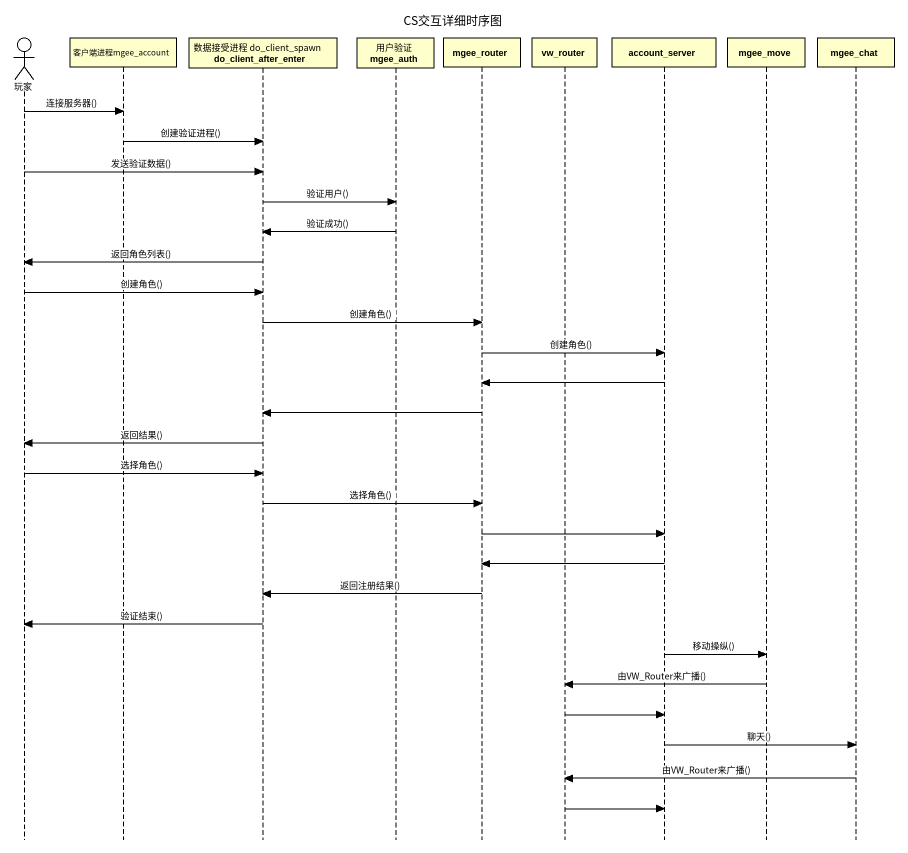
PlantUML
@startuml
title CS交互详细时序图
hide footbox
actor 玩家
participant 客户端进程mgee_account
participant "数据接受进程 do_client_spawn do_client_after_enter" as 数据接受进程_do_client_spawn_do
participant "用户验证 mgee_auth" as 用户验证_mgee_auth
participant mgee_router
participant vw_router
participant account_server
participant mgee_move
participant mgee_chat

玩家 -> 客户端进程mgee_account : 连接服务器()
客户端进程mgee_account -> 数据接受进程_do_client_spawn_do : 创建验证进程()
玩家 -> 数据接受进程_do_client_spawn_do : 发送验证数据()
数据接受进程_do_client_spawn_do -> 用户验证_mgee_auth : 验证用户()
用户验证_mgee_auth -> 数据接受进程_do_client_spawn_do : 验证成功()
数据接受进程_do_client_spawn_do -> 玩家 : 返回角色列表()
玩家 -> 数据接受进程_do_client_spawn_do : 创建角色()
数据接受进程_do_client_spawn_do -> mgee_router : 创建角色()
mgee_router -> account_server : 创建角色()
account_server -> mgee_router
mgee_router -> 数据接受进程_do_client_spawn_do
数据接受进程_do_client_spawn_do -> 玩家 : 返回结果()
玩家 -> 数据接受进程_do_client_spawn_do : 选择角色()
数据接受进程_do_client_spawn_do -> mgee_router : 选择角色()
mgee_router -> account_server
account_server -> mgee_router
mgee_router -> 数据接受进程_do_client_spawn_do : 返回注册结果()
数据接受进程_do_client_spawn_do -> 玩家 : 验证结束()
account_server -> mgee_move : 移动操纵()
mgee_move -> vw_router : 由VW_Router来广播()
vw_router -> account_server
account_server -> mgee_chat : 聊天()
mgee_chat -> vw_router : 由VW_Router来广播()
vw_router -> account_server
@enduml
